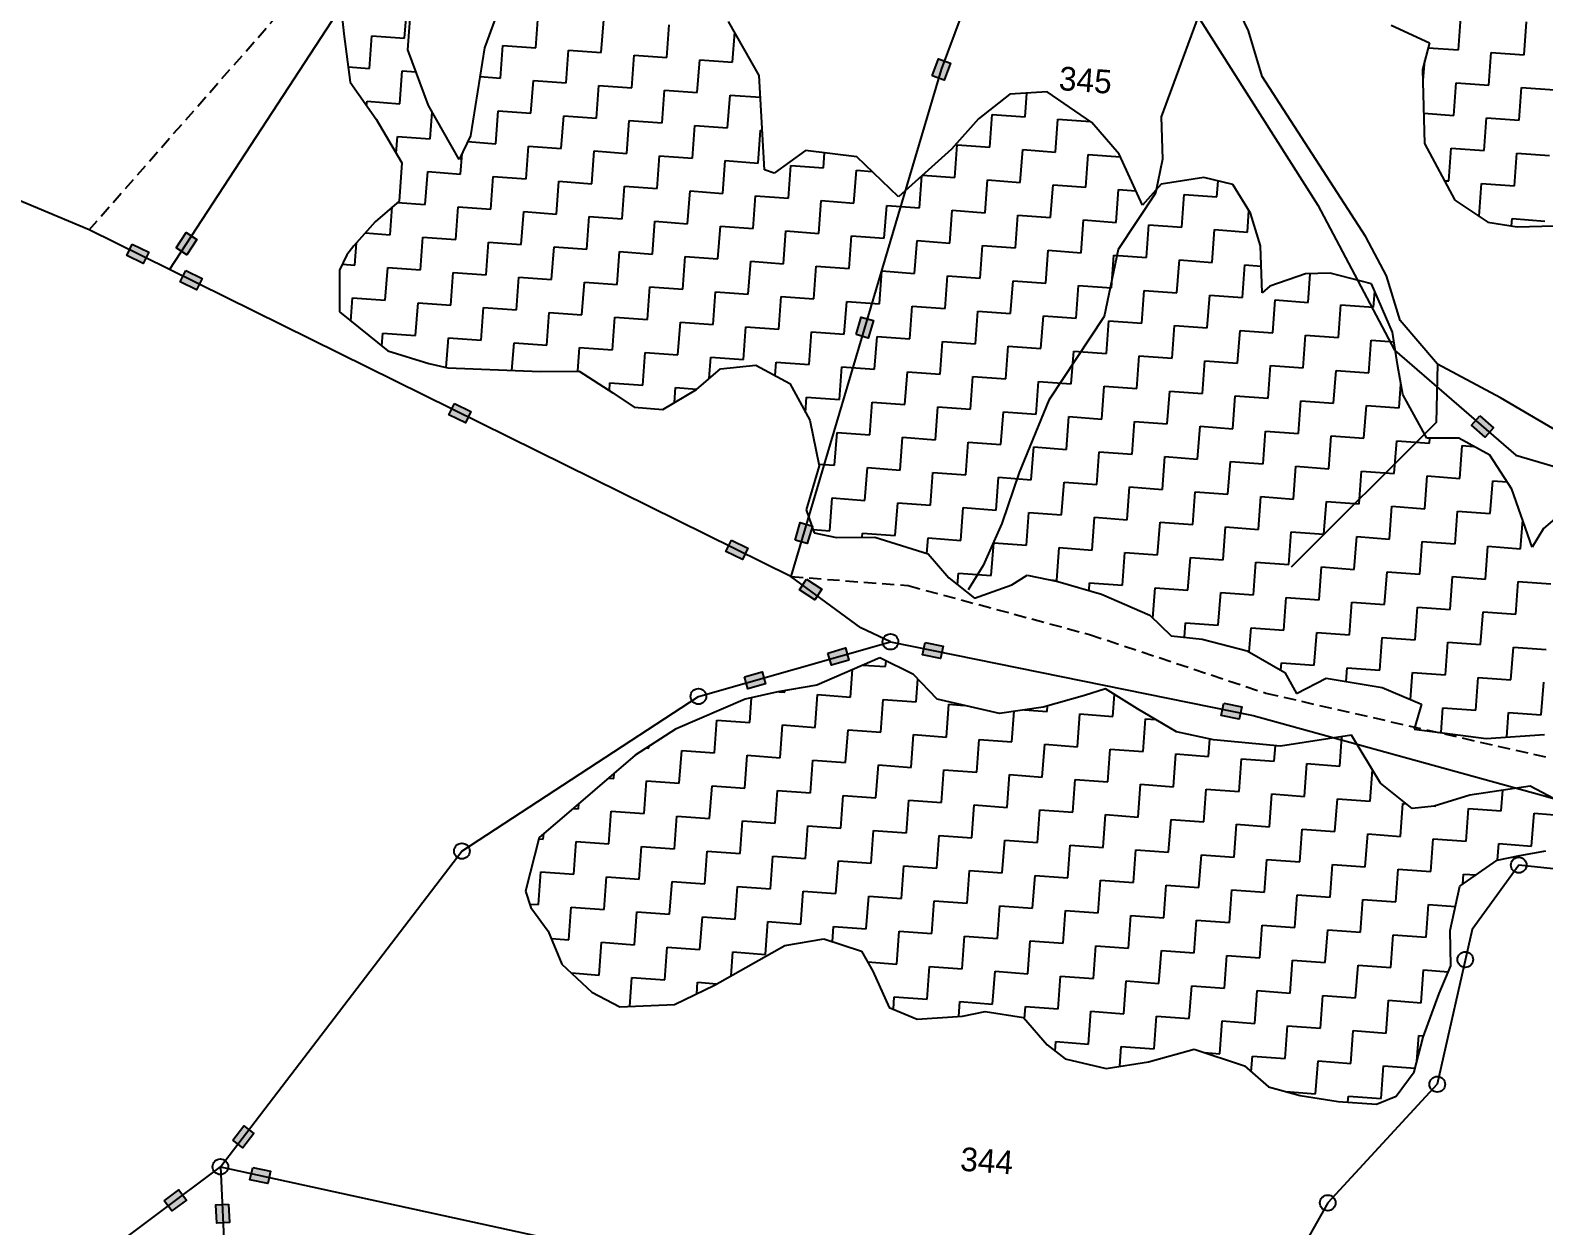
# Model space of a CAD drawing. Header units: metres. Extents: x 318079 to 324759, y 1863980 to 1868406.
# Drawn here: x 323096 to 323717, y 1866102 to 1866592 of the extents above; entities that cross this region are included whole.
import ezdxf

# ---------------------------------------------------------------- set-up
doc = ezdxf.new("R2010")
doc.units = ezdxf.units.M
doc.linetypes.add('DASHED', pattern=[0.75, 0.5, -0.25])
for name, color, linetype in [('LINE_FOOTPATH', 1, 'DASHED'), ('LINE_WATER', 4, 'Continuous'), ('POLY_HATCH', 12, 'Continuous'), ('POLY_PARCEL', 6, 'Continuous'), ('POLY_WATER', 4, 'Continuous'), ('TEXT_PARCEL', 7, 'Continuous'), ('V_BOUND_LINE', 7, 'Continuous')]:
    doc.layers.add(name, color=color, linetype=linetype)
doc.styles.add('TEXT_MAP', font='')
doc.styles.get('TEXT_MAP').set_extended_font_data('Kruti Dev 050')

msp = doc.modelspace()

# ---------------------------------------------------------------- hatches: boundary and pattern name
for points in [[(323473.45, 1866578.04), (323468.59, 1866579.84), (323465.99, 1866572.8), (323470.86, 1866571.01)], [(323164.66, 1866505.81), (323160.31, 1866508.64), (323156.22, 1866502.35), (323160.57, 1866499.52)], [(323142.69, 1866495.86), (323144.99, 1866500.51), (323138.26, 1866503.83), (323135.97, 1866499.18)], [(323164.55, 1866485.06), (323166.85, 1866489.71), (323160.13, 1866493.03), (323157.83, 1866488.38)], [(323441.9, 1866472.5), (323436.93, 1866473.97), (323434.8, 1866466.79), (323439.77, 1866465.31)], [(323274.71, 1866430.62), (323277.01, 1866435.27), (323270.29, 1866438.6), (323267.99, 1866433.95)], [(323692.61, 1866424.71), (323696.01, 1866428.63), (323690.35, 1866433.54), (323686.95, 1866429.62)], [(323416.93, 1866388.29), (323411.96, 1866389.77), (323409.83, 1866382.58), (323414.8, 1866381.11)], [(323388.22, 1866374.53), (323390.52, 1866379.18), (323383.79, 1866382.51), (323381.5, 1866377.86)], [(323417.86, 1866358.1), (323420.71, 1866362.44), (323414.44, 1866366.55), (323411.59, 1866362.21)], [(323431.89, 1866333.33), (323430.47, 1866338.32), (323423.26, 1866336.27), (323424.67, 1866331.28)], [(323469.41, 1866334.04), (323470.45, 1866339.13), (323463.1, 1866340.62), (323462.06, 1866335.54)], [(323397.69, 1866323.61), (323396.27, 1866328.6), (323389.06, 1866326.55), (323390.47, 1866321.56)], [(323591.76, 1866309.14), (323592.79, 1866314.23), (323585.44, 1866315.72), (323584.41, 1866310.64)], [(323188.09, 1866139.38), (323183.97, 1866142.53), (323179.42, 1866136.57), (323183.54, 1866133.42)], [(323193.81, 1866118.78), (323194.91, 1866123.85), (323187.59, 1866125.45), (323186.48, 1866120.38)], [(323160.49, 1866112.06), (323157.38, 1866116.21), (323151.38, 1866111.72), (323154.49, 1866107.57)], [(323172.87, 1866102.62), (323178.05, 1866102.87), (323177.69, 1866110.36), (323172.5, 1866110.11)]]:
    msp.add_hatch(color=256).paths.add_polyline_path(points)

# ---------------------------------------------------------------- linework, layer by layer
for points in [[(323465.99, 1866572.8), (323468.59, 1866579.84), (323473.45, 1866578.04), (323470.86, 1866571.01)], [(323156.22, 1866502.35), (323160.31, 1866508.64), (323164.66, 1866505.81), (323160.57, 1866499.52)], [(323138.26, 1866503.83), (323144.99, 1866500.51), (323142.69, 1866495.86), (323135.97, 1866499.18)], [(323160.13, 1866493.03), (323166.85, 1866489.71), (323164.55, 1866485.06), (323157.83, 1866488.38)], [(323434.8, 1866466.79), (323436.93, 1866473.97), (323441.9, 1866472.5), (323439.77, 1866465.31)], [(323270.29, 1866438.6), (323277.01, 1866435.27), (323274.71, 1866430.62), (323267.99, 1866433.95)], [(323690.35, 1866433.54), (323696.01, 1866428.63), (323692.61, 1866424.71), (323686.95, 1866429.62)], [(323409.83, 1866382.58), (323411.96, 1866389.77), (323416.93, 1866388.29), (323414.8, 1866381.11)], [(323383.79, 1866382.51), (323390.52, 1866379.18), (323388.22, 1866374.53), (323381.5, 1866377.86)], [(323414.44, 1866366.55), (323420.71, 1866362.44), (323417.86, 1866358.1), (323411.59, 1866362.21)], [(323423.26, 1866336.27), (323430.47, 1866338.32), (323431.89, 1866333.33), (323424.67, 1866331.28)], [(323463.1, 1866340.62), (323470.45, 1866339.13), (323469.41, 1866334.04), (323462.06, 1866335.54)], [(323389.06, 1866326.55), (323396.27, 1866328.6), (323397.69, 1866323.61), (323390.47, 1866321.56)], [(323585.44, 1866315.72), (323592.79, 1866314.23), (323591.76, 1866309.14), (323584.41, 1866310.64)], [(323179.42, 1866136.57), (323183.97, 1866142.53), (323188.09, 1866139.38), (323183.54, 1866133.42)], [(323187.59, 1866125.45), (323194.91, 1866123.85), (323193.81, 1866118.78), (323186.48, 1866120.38)], [(323151.38, 1866111.72), (323157.38, 1866116.21), (323160.49, 1866112.06), (323154.49, 1866107.57)], [(323177.69, 1866110.36), (323178.05, 1866102.87), (323172.87, 1866102.62), (323172.5, 1866110.11)]]:
    msp.add_lwpolyline(points, close=True)
for centre in [(323448.9, 1866340.86), (323370.22, 1866318.5), (323273.29, 1866255.08), (323706.32, 1866249.35), (323684.41, 1866210.6), (323672.94, 1866159.48), (323174.35, 1866125.68), (323628.07, 1866110.89)]:
    msp.add_circle(centre, 3.21)
at = {"layer": 'LINE_FOOTPATH', "ltscale": 10}
for p, q in [((323120.56, 1866509.69), (323252.14, 1866659.58)), ((323408.09, 1866367.61), (323456.16, 1866363.91)), ((323456.16, 1866363.91), (323530.51, 1866343.83)), ((323530.51, 1866343.83), (323602.74, 1866319.81)), ((323602.74, 1866319.81), (323717.75, 1866293.55))]:
    msp.add_line(p, q, dxfattribs=at)
at = {"layer": 'LINE_WATER'}
for p, q in [((323574.93, 1866597.18), (323559.86, 1866555.99)), ((323559.86, 1866555.99), (323560.4, 1866538.62)), ((323560.4, 1866538.62), (323557.55, 1866524.69)), ((323557.55, 1866524.69), (323542.15, 1866501.66)), ((323542.15, 1866501.66), (323536.47, 1866474.26)), ((323536.47, 1866474.26), (323513.84, 1866439.91)), ((323673.09, 1866454.62), (323672.5, 1866430.68)), ((323513.84, 1866439.91), (323501.6, 1866410.26)), ((323672.5, 1866430.68), (323613.07, 1866371.45)), ((323501.6, 1866410.26), (323494.58, 1866389.35)), ((323494.58, 1866389.35), (323486.91, 1866372.13)), ((323486.91, 1866372.13), (323480.69, 1866362.1))]:
    msp.add_line(p, q, dxfattribs=at)
at = {"layer": 'POLY_HATCH'}
for p, q in [((323221.87, 1866619.22), (323224.98, 1866590.12)), ((323251.15, 1866583.53), (323252.63, 1866603.66)), ((323291.48, 1866608.88), (323282.58, 1866584.25)), ((323395.12, 1866572.92), (323382.58, 1866595.08)), ((323654.05, 1866593.65), (323669.72, 1866586.42)), ((323224.98, 1866590.12), (323227.46, 1866570.25)), ((323669.72, 1866586.42), (323666.89, 1866575.5)), ((323259.59, 1866560.65), (323251.15, 1866583.53)), ((323282.58, 1866584.25), (323276.89, 1866548.25)), ((323397.33, 1866534.31), (323395.12, 1866572.92)), ((323666.89, 1866575.5), (323667.68, 1866545.09)), ((323227.46, 1866570.25), (323238.17, 1866555.02)), ((323272.12, 1866538.48), (323259.59, 1866560.65)), ((323497.81, 1866565.34), (323484.91, 1866555.17)), ((323513.06, 1866566.24), (323497.81, 1866565.34)), ((323531.37, 1866553.76), (323513.06, 1866566.24)), ((323238.17, 1866555.02), (323248.69, 1866537.18)), ((323484.91, 1866555.17), (323473.88, 1866542.83)), ((323276.89, 1866548.25), (323272.12, 1866538.48)), ((323542.56, 1866540.8), (323531.37, 1866553.76)), ((323414.11, 1866542.18), (323401.29, 1866533.01)), ((323435.18, 1866539.61), (323414.11, 1866542.18)), ((323473.88, 1866542.83), (323452.19, 1866523.18)), ((323667.68, 1866545.09), (323680.14, 1866521.92)), ((323248.69, 1866537.18), (323247.54, 1866521.51)), ((323452.19, 1866523.18), (323435.18, 1866539.61)), ((323552.15, 1866519.86), (323542.56, 1866540.8)), ((323401.29, 1866533.01), (323397.33, 1866534.31)), ((323577.28, 1866531.16), (323559.87, 1866528.39)), ((323589.21, 1866528.25), (323577.28, 1866531.16)), ((323559.87, 1866528.39), (323552.15, 1866519.86)), ((323596.45, 1866516.59), (323589.21, 1866528.25)), ((323247.54, 1866521.51), (323237.71, 1866513.05)), ((323680.14, 1866521.92), (323693.64, 1866512.83)), ((323237.71, 1866513.05), (323229.09, 1866503.19)), ((323600.52, 1866503.14), (323596.45, 1866516.59)), ((323693.64, 1866512.83), (323705.65, 1866510.93)), ((323705.65, 1866510.93), (323725.94, 1866511.46)), ((323226.19, 1866499.46), (323223.09, 1866493.13)), ((323229.09, 1866503.19), (323226.19, 1866499.46)), ((323601.12, 1866483.87), (323600.52, 1866503.14)), ((323223.09, 1866493.13), (323223.15, 1866476.06)), ((323604.37, 1866486.67), (323601.12, 1866483.87)), ((323618.91, 1866491.67), (323604.37, 1866486.67)), ((323629.05, 1866491.93), (323618.91, 1866491.67)), ((323645.94, 1866487.65), (323629.05, 1866491.93)), ((323654.6, 1866467.79), (323645.94, 1866487.65)), ((323223.15, 1866476.06), (323243.01, 1866460.16)), ((323656.66, 1866454.49), (323654.6, 1866467.79)), ((323243.01, 1866460.16), (323259.73, 1866454.99)), ((323259.73, 1866454.99), (323267.48, 1866453.1)), ((323267.48, 1866453.1), (323305.5, 1866451.61)), ((323305.5, 1866451.61), (323321.29, 1866451.76)), ((323321.29, 1866451.76), (323335.1, 1866442.87)), ((323369.39, 1866444.27), (323379.22, 1866452.74)), ((323379.22, 1866452.74), (323393.8, 1866454.29)), ((323393.8, 1866454.29), (323407.7, 1866446.7)), ((323658.79, 1866442.19), (323656.66, 1866454.49)), ((323335.1, 1866442.87), (323343.87, 1866436.97)), ((323355.64, 1866436.1), (323369.39, 1866444.27)), ((323407.7, 1866446.7), (323415.8, 1866431.66)), ((323343.87, 1866436.97), (323355.64, 1866436.1)), ((323668.6, 1866424.27), (323658.79, 1866442.19)), ((323415.8, 1866431.66), (323419.68, 1866413)), ((323681.76, 1866424.31), (323668.6, 1866424.27)), ((323694.4, 1866417.31), (323681.76, 1866424.31)), ((323419.68, 1866413), (323414.41, 1866395.01)), ((323703.51, 1866403.49), (323694.4, 1866417.31)), ((323711.87, 1866379.6), (323703.51, 1866403.49)), ((323414.41, 1866395.01), (323417.66, 1866385.59)), ((323722.98, 1866392.95), (323716.49, 1866387.35)), ((323716.49, 1866387.35), (323711.87, 1866379.6)), ((323417.66, 1866385.59), (323426.72, 1866383.61)), ((323426.72, 1866383.61), (323442.51, 1866383.75)), ((323442.51, 1866383.75), (323464.36, 1866376.89)), ((323464.36, 1866376.89), (323472.84, 1866367.08)), ((323498.6, 1866364.21), (323504.97, 1866368.16)), ((323504.97, 1866368.16), (323517.5, 1866365.58)), ((323472.84, 1866367.08), (323483.26, 1866358.71)), ((323483.26, 1866358.71), (323498.6, 1866364.21)), ((323517.5, 1866365.58), (323535.37, 1866360.4)), ((323535.37, 1866360.4), (323555.19, 1866351.75)), ((323555.19, 1866351.75), (323563.97, 1866343.37)), ((323563.97, 1866343.37), (323576.58, 1866341.88)), ((323576.58, 1866341.88), (323595.03, 1866337.21)), ((323595.03, 1866337.21), (323610.42, 1866328.34)), ((323610.42, 1866328.34), (323615.31, 1866319.69)), ((323615.31, 1866319.69), (323627.38, 1866325.98)), ((323627.38, 1866325.98), (323650.32, 1866322.08)), ((323650.32, 1866322.08), (323666.41, 1866315.36)), ((323666.41, 1866315.36), (323663.44, 1866305.08)), ((323663.44, 1866305.08), (323693.02, 1866301.24)), ((323693.02, 1866301.24), (323716.91, 1866302.8))]:
    msp.add_line(p, q, dxfattribs=at)
at = {"layer": 'POLY_HATCH', "linetype": 'Continuous', "ltscale": 10}
for p, q in [((323249.84, 1866588.29), (323250.83, 1866601.73)), ((323303.56, 1866584.33), (323304.55, 1866597.76)), ((323330.43, 1866582.35), (323331.42, 1866595.78)), ((323357.29, 1866580.37), (323358.28, 1866593.8)), ((323681.64, 1866583.46), (323682.63, 1866596.9)), ((323708.51, 1866581.48), (323709.5, 1866594.91)), ((323235.41, 1866575.85), (323236.4, 1866589.29)), ((323236.4, 1866589.29), (323249.84, 1866588.29)), ((323289.14, 1866571.89), (323290.13, 1866585.32)), ((323290.13, 1866585.32), (323303.56, 1866584.33)), ((323384.16, 1866578.39), (323385.06, 1866590.7)), ((323316, 1866569.91), (323317, 1866583.34)), ((323317, 1866583.34), (323330.43, 1866582.35)), ((323342.87, 1866567.93), (323343.86, 1866581.36)), ((323343.86, 1866581.36), (323357.29, 1866580.37)), ((323369.73, 1866565.95), (323370.72, 1866579.38)), ((323370.72, 1866579.38), (323384.16, 1866578.39)), ((323667.22, 1866571.02), (323667.81, 1866579.07)), ((323669.19, 1866584.38), (323681.64, 1866583.46)), ((323694.08, 1866569.04), (323695.07, 1866582.47)), ((323695.07, 1866582.47), (323708.51, 1866581.48)), ((323226.68, 1866576.5), (323235.41, 1866575.85)), ((323247.85, 1866561.43), (323248.84, 1866574.86)), ((323248.84, 1866574.86), (323254.5, 1866574.45)), ((323280.73, 1866572.51), (323289.14, 1866571.89)), ((323301.58, 1866557.47), (323302.57, 1866570.9)), ((323302.57, 1866570.9), (323316, 1866569.91)), ((323328.45, 1866555.49), (323329.44, 1866568.92)), ((323329.44, 1866568.92), (323342.87, 1866567.93)), ((323355.31, 1866553.51), (323356.3, 1866566.94)), ((323356.3, 1866566.94), (323369.73, 1866565.95)), ((323667, 1866571.04), (323667.22, 1866571.02)), ((323679.66, 1866556.6), (323680.65, 1866570.03)), ((323680.65, 1866570.03), (323694.08, 1866569.04)), ((323706.52, 1866554.62), (323707.51, 1866568.05)), ((323707.51, 1866568.05), (323720.95, 1866567.06)), ((323234.28, 1866560.55), (323234.42, 1866562.42)), ((323234.42, 1866562.42), (323247.85, 1866561.43)), ((323382.17, 1866551.53), (323383.16, 1866564.96)), ((323383.16, 1866564.96), (323395.63, 1866564.04)), ((323504.05, 1866556.04), (323504.77, 1866565.75)), ((323260.3, 1866547.01), (323261.1, 1866557.97)), ((323287.16, 1866545.03), (323288.15, 1866558.46)), ((323288.15, 1866558.46), (323301.58, 1866557.47)), ((323314.02, 1866543.05), (323315.01, 1866556.48)), ((323315.01, 1866556.48), (323328.45, 1866555.49)), ((323340.89, 1866541.07), (323341.88, 1866554.5)), ((323341.88, 1866554.5), (323355.31, 1866553.51)), ((323489.63, 1866543.6), (323490.62, 1866557.03)), ((323490.62, 1866557.03), (323504.05, 1866556.04)), ((323516.49, 1866541.62), (323517.49, 1866555.05)), ((323517.49, 1866555.05), (323530.92, 1866554.06)), ((323530.92, 1866554.06), (323530.92, 1866554.07)), ((323667.36, 1866557.51), (323679.66, 1866556.6)), ((323692.1, 1866542.18), (323693.09, 1866555.61)), ((323693.09, 1866555.61), (323706.52, 1866554.62)), ((323246.36, 1866541.14), (323246.86, 1866548)), ((323246.86, 1866548), (323260.3, 1866547.01)), ((323367.75, 1866539.08), (323368.74, 1866552.52)), ((323368.74, 1866552.52), (323382.17, 1866551.53)), ((323394.62, 1866537.1), (323395.61, 1866550.54)), ((323395.61, 1866550.54), (323396.41, 1866550.48)), ((323275.73, 1866545.87), (323287.16, 1866545.03)), ((323299.6, 1866530.6), (323300.59, 1866544.04)), ((323300.59, 1866544.04), (323314.02, 1866543.05)), ((323326.47, 1866528.62), (323327.46, 1866542.06)), ((323327.46, 1866542.06), (323340.89, 1866541.07)), ((323475.21, 1866531.16), (323476.2, 1866544.59)), ((323476.2, 1866544.59), (323489.63, 1866543.6)), ((323502.07, 1866529.18), (323503.06, 1866542.61)), ((323503.06, 1866542.61), (323516.49, 1866541.62)), ((323677.68, 1866529.74), (323678.67, 1866543.17)), ((323678.67, 1866543.17), (323692.1, 1866542.18)), ((323272.74, 1866532.59), (323273.36, 1866541.02)), ((323353.33, 1866526.64), (323354.32, 1866540.07)), ((323354.32, 1866540.07), (323367.75, 1866539.08)), ((323380.19, 1866524.66), (323381.18, 1866538.09)), ((323381.18, 1866538.09), (323394.62, 1866537.1)), ((323407.06, 1866522.68), (323408.05, 1866536.11)), ((323408.05, 1866536.11), (323421.48, 1866535.12)), ((323421.48, 1866535.12), (323421.93, 1866541.23)), ((323528.94, 1866527.2), (323529.93, 1866540.63)), ((323529.93, 1866540.63), (323543.08, 1866539.66)), ((323704.54, 1866527.75), (323705.53, 1866541.19)), ((323705.53, 1866541.19), (323718.97, 1866540.2)), ((323258.31, 1866520.14), (323259.31, 1866533.58)), ((323259.31, 1866533.58), (323272.74, 1866532.59)), ((323285.18, 1866518.16), (323286.17, 1866531.59)), ((323286.17, 1866531.59), (323299.6, 1866530.6)), ((323312.04, 1866516.18), (323313.03, 1866529.61)), ((323313.03, 1866529.61), (323326.47, 1866528.62)), ((323433.92, 1866520.7), (323434.91, 1866534.13)), ((323434.91, 1866534.13), (323441.34, 1866533.66)), ((323460.79, 1866518.72), (323461.75, 1866531.85)), ((323462.07, 1866532.13), (323475.21, 1866531.16)), ((323487.65, 1866516.74), (323488.64, 1866530.17)), ((323488.64, 1866530.17), (323502.07, 1866529.18)), ((323582.66, 1866523.24), (323583.14, 1866529.73)), ((323675.87, 1866529.87), (323677.68, 1866529.74)), ((323338.91, 1866514.2), (323339.9, 1866527.63)), ((323339.9, 1866527.63), (323353.33, 1866526.64)), ((323365.77, 1866512.22), (323366.76, 1866525.65)), ((323366.76, 1866525.65), (323380.19, 1866524.66)), ((323392.64, 1866510.24), (323393.63, 1866523.67)), ((323393.63, 1866523.67), (323407.06, 1866522.68)), ((323514.51, 1866514.76), (323515.5, 1866528.19)), ((323515.5, 1866528.19), (323528.94, 1866527.2)), ((323541.38, 1866512.78), (323542.37, 1866526.21)), ((323542.37, 1866526.21), (323549.49, 1866525.68)), ((323568.24, 1866510.79), (323569.23, 1866524.23)), ((323569.23, 1866524.23), (323582.66, 1866523.24)), ((323690.12, 1866515.31), (323691.11, 1866528.74)), ((323691.11, 1866528.74), (323704.54, 1866527.75)), ((323243.89, 1866507.7), (323244.73, 1866519.1)), ((323246.92, 1866520.98), (323258.31, 1866520.14)), ((323270.76, 1866505.72), (323271.75, 1866519.15)), ((323271.75, 1866519.15), (323285.18, 1866518.16)), ((323297.62, 1866503.74), (323298.61, 1866517.17)), ((323298.61, 1866517.17), (323312.04, 1866516.18)), ((323419.5, 1866508.26), (323420.49, 1866521.69)), ((323420.49, 1866521.69), (323433.92, 1866520.7)), ((323446.36, 1866506.28), (323447.35, 1866519.71)), ((323447.35, 1866519.71), (323460.79, 1866518.72)), ((323473.23, 1866504.3), (323474.22, 1866517.73)), ((323474.22, 1866517.73), (323487.65, 1866516.74)), ((323595.11, 1866508.81), (323595.76, 1866517.7)), ((323324.48, 1866501.76), (323325.47, 1866515.19)), ((323325.47, 1866515.19), (323338.91, 1866514.2)), ((323351.35, 1866499.78), (323352.34, 1866513.21)), ((323352.34, 1866513.21), (323365.77, 1866512.22)), ((323378.21, 1866497.8), (323379.2, 1866511.23)), ((323379.2, 1866511.23), (323392.64, 1866510.24)), ((323500.09, 1866502.32), (323501.08, 1866515.75)), ((323501.08, 1866515.75), (323514.51, 1866514.76)), ((323526.96, 1866500.33), (323527.95, 1866513.77)), ((323527.95, 1866513.77), (323541.38, 1866512.78)), ((323553.82, 1866498.35), (323554.81, 1866511.79)), ((323554.81, 1866511.79), (323568.24, 1866510.79)), ((323689.94, 1866515.33), (323690.12, 1866515.31)), ((323703.33, 1866511.3), (323703.55, 1866514.32)), ((323703.55, 1866514.32), (323716.98, 1866513.33)), ((323233.69, 1866508.45), (323243.89, 1866507.7)), ((323256.33, 1866493.28), (323257.32, 1866506.71)), ((323257.32, 1866506.71), (323270.76, 1866505.72)), ((323283.2, 1866491.3), (323284.19, 1866504.73)), ((323284.19, 1866504.73), (323297.62, 1866503.74)), ((323405.08, 1866495.82), (323406.07, 1866509.25)), ((323406.07, 1866509.25), (323419.5, 1866508.26)), ((323431.94, 1866493.84), (323432.93, 1866507.27)), ((323432.93, 1866507.27), (323446.36, 1866506.28)), ((323458.8, 1866491.85), (323459.8, 1866505.29)), ((323459.8, 1866505.29), (323473.23, 1866504.3)), ((323580.68, 1866496.37), (323581.67, 1866509.8)), ((323581.67, 1866509.8), (323595.11, 1866508.81)), ((323229.47, 1866495.26), (323230.14, 1866504.39)), ((323310.06, 1866489.32), (323311.05, 1866502.75)), ((323311.05, 1866502.75), (323324.48, 1866501.76)), ((323336.93, 1866487.34), (323337.92, 1866500.77)), ((323337.92, 1866500.77), (323351.35, 1866499.78)), ((323363.79, 1866485.36), (323364.78, 1866498.79)), ((323364.78, 1866498.79), (323378.21, 1866497.8)), ((323485.67, 1866489.87), (323486.66, 1866503.31)), ((323486.66, 1866503.31), (323500.09, 1866502.32)), ((323512.53, 1866487.89), (323513.52, 1866501.32)), ((323513.52, 1866501.32), (323526.96, 1866500.33)), ((323539.4, 1866485.91), (323540.39, 1866499.34)), ((323540.39, 1866499.34), (323553.82, 1866498.35)), ((323224.32, 1866495.64), (323229.47, 1866495.26)), ((323241.91, 1866480.84), (323242.9, 1866494.27)), ((323242.9, 1866494.27), (323256.33, 1866493.28)), ((323268.78, 1866478.86), (323269.77, 1866492.29)), ((323269.77, 1866492.29), (323283.2, 1866491.3)), ((323390.65, 1866483.38), (323391.64, 1866496.81)), ((323391.64, 1866496.81), (323405.08, 1866495.82)), ((323417.52, 1866481.39), (323418.51, 1866494.83)), ((323418.51, 1866494.83), (323431.94, 1866493.84)), ((323444.38, 1866479.41), (323445.37, 1866492.85)), ((323445.37, 1866492.85), (323458.8, 1866491.85)), ((323566.26, 1866483.93), (323567.25, 1866497.36)), ((323567.25, 1866497.36), (323580.68, 1866496.37)), ((323593.13, 1866481.95), (323594.12, 1866495.38)), ((323594.12, 1866495.38), (323600.78, 1866494.89)), ((323295.64, 1866476.88), (323296.63, 1866490.31)), ((323296.63, 1866490.31), (323310.06, 1866489.32)), ((323322.5, 1866474.9), (323323.49, 1866488.33)), ((323323.49, 1866488.33), (323336.93, 1866487.34)), ((323349.37, 1866472.91), (323350.36, 1866486.35)), ((323350.36, 1866486.35), (323363.79, 1866485.36)), ((323471.25, 1866477.43), (323472.24, 1866490.86)), ((323472.24, 1866490.86), (323485.67, 1866489.87)), ((323498.11, 1866475.45), (323499.1, 1866488.88)), ((323499.1, 1866488.88), (323512.53, 1866487.89)), ((323524.97, 1866473.47), (323525.96, 1866486.9)), ((323525.96, 1866486.9), (323539.4, 1866485.91)), ((323619.99, 1866479.97), (323620.86, 1866491.72)), ((323227.78, 1866472.35), (323228.48, 1866481.83)), ((323228.48, 1866481.83), (323241.91, 1866480.84)), ((323254.35, 1866466.42), (323255.34, 1866479.85)), ((323255.34, 1866479.85), (323268.78, 1866478.86)), ((323376.23, 1866470.93), (323377.22, 1866484.37)), ((323377.22, 1866484.37), (323390.65, 1866483.38)), ((323403.1, 1866468.95), (323404.09, 1866482.38)), ((323404.09, 1866482.38), (323417.52, 1866481.39)), ((323429.96, 1866466.97), (323430.95, 1866480.4)), ((323430.95, 1866480.4), (323444.38, 1866479.41)), ((323551.84, 1866471.49), (323552.83, 1866484.92)), ((323552.83, 1866484.92), (323566.26, 1866483.93)), ((323578.7, 1866469.51), (323579.69, 1866482.94)), ((323579.69, 1866482.94), (323593.13, 1866481.95)), ((323605.57, 1866467.53), (323606.56, 1866480.96)), ((323606.56, 1866480.96), (323619.99, 1866479.97)), ((323646.85, 1866477.99), (323647.33, 1866484.47)), ((323281.22, 1866464.43), (323282.21, 1866477.87)), ((323282.21, 1866477.87), (323295.64, 1866476.88)), ((323308.08, 1866462.45), (323309.07, 1866475.89)), ((323309.07, 1866475.89), (323322.5, 1866474.9)), ((323334.95, 1866460.47), (323335.94, 1866473.9)), ((323335.94, 1866473.9), (323349.37, 1866472.91)), ((323456.82, 1866464.99), (323457.81, 1866478.42)), ((323457.81, 1866478.42), (323471.25, 1866477.43)), ((323483.69, 1866463.01), (323484.68, 1866476.44)), ((323484.68, 1866476.44), (323498.11, 1866475.45)), ((323510.55, 1866461.03), (323511.54, 1866474.46)), ((323511.54, 1866474.46), (323524.97, 1866473.47)), ((323632.43, 1866465.55), (323633.42, 1866478.98)), ((323633.42, 1866478.98), (323646.85, 1866477.99)), ((323240.53, 1866462.14), (323240.92, 1866467.41)), ((323240.92, 1866467.41), (323254.35, 1866466.42)), ((323361.81, 1866458.49), (323362.8, 1866471.92)), ((323362.8, 1866471.92), (323376.23, 1866470.93)), ((323388.67, 1866456.51), (323389.66, 1866469.94)), ((323389.66, 1866469.94), (323403.1, 1866468.95)), ((323415.54, 1866454.53), (323416.53, 1866467.96)), ((323416.53, 1866467.96), (323429.96, 1866466.97)), ((323537.42, 1866459.05), (323538.41, 1866472.48)), ((323538.41, 1866472.48), (323551.84, 1866471.49)), ((323564.28, 1866457.07), (323565.27, 1866470.5)), ((323565.27, 1866470.5), (323578.7, 1866469.51)), ((323591.14, 1866455.09), (323592.13, 1866468.52)), ((323592.13, 1866468.52), (323605.57, 1866467.53)), ((323266.89, 1866453.25), (323267.78, 1866465.43)), ((323267.78, 1866465.43), (323281.22, 1866464.43)), ((323293.81, 1866452.07), (323294.65, 1866463.44)), ((323294.65, 1866463.44), (323308.08, 1866462.45)), ((323320.8, 1866451.75), (323321.51, 1866461.46)), ((323321.51, 1866461.46), (323334.95, 1866460.47)), ((323442.4, 1866452.55), (323443.39, 1866465.98)), ((323443.39, 1866465.98), (323456.82, 1866464.99)), ((323469.27, 1866450.57), (323470.26, 1866464)), ((323470.26, 1866464), (323483.69, 1866463.01)), ((323496.13, 1866448.59), (323497.12, 1866462.02)), ((323497.12, 1866462.02), (323510.55, 1866461.03)), ((323618.01, 1866453.1), (323619, 1866466.54)), ((323619, 1866466.54), (323632.43, 1866465.55)), ((323644.87, 1866451.12), (323645.86, 1866464.56)), ((323645.86, 1866464.56), (323655.21, 1866463.87)), ((323347.39, 1866446.05), (323348.38, 1866459.48)), ((323348.38, 1866459.48), (323361.81, 1866458.49)), ((323374.6, 1866448.76), (323375.24, 1866457.5)), ((323375.24, 1866457.5), (323388.67, 1866456.51)), ((323401.7, 1866449.98), (323402.11, 1866455.52)), ((323402.11, 1866455.52), (323415.54, 1866454.53)), ((323522.99, 1866446.61), (323523.98, 1866460.04)), ((323523.98, 1866460.04), (323537.42, 1866459.05)), ((323549.86, 1866444.63), (323550.85, 1866458.06)), ((323550.85, 1866458.06), (323564.28, 1866457.07)), ((323576.72, 1866442.64), (323577.71, 1866456.08)), ((323577.71, 1866456.08), (323591.14, 1866455.09)), ((323427.98, 1866440.11), (323428.97, 1866453.54)), ((323428.97, 1866453.54), (323442.4, 1866452.55)), ((323454.84, 1866438.13), (323455.83, 1866451.56)), ((323455.83, 1866451.56), (323469.27, 1866450.57)), ((323481.71, 1866436.15), (323482.7, 1866449.58)), ((323482.7, 1866449.58), (323496.13, 1866448.59)), ((323603.59, 1866440.66), (323604.58, 1866454.1)), ((323604.58, 1866454.1), (323618.01, 1866453.1)), ((323630.45, 1866438.68), (323631.44, 1866452.11)), ((323631.44, 1866452.11), (323644.87, 1866451.12)), ((323333.71, 1866443.76), (323333.95, 1866447.04)), ((323333.95, 1866447.04), (323347.39, 1866446.05)), ((323360.37, 1866438.91), (323360.82, 1866445.06)), ((323360.82, 1866445.06), (323369.56, 1866444.42)), ((323508.57, 1866434.16), (323509.56, 1866447.6)), ((323509.56, 1866447.6), (323522.99, 1866446.61)), ((323535.44, 1866432.18), (323536.43, 1866445.62)), ((323536.43, 1866445.62), (323549.86, 1866444.63)), ((323562.3, 1866430.2), (323563.29, 1866443.63)), ((323563.29, 1866443.63), (323576.72, 1866442.64)), ((323657.31, 1866436.7), (323658.04, 1866446.51)), ((323414.09, 1866434.85), (323414.55, 1866441.1)), ((323414.55, 1866441.1), (323427.98, 1866440.11)), ((323440.42, 1866425.69), (323441.41, 1866439.12)), ((323441.41, 1866439.12), (323454.84, 1866438.13)), ((323467.28, 1866423.7), (323468.27, 1866437.14)), ((323468.27, 1866437.14), (323481.71, 1866436.15)), ((323589.16, 1866428.22), (323590.15, 1866441.65)), ((323590.15, 1866441.65), (323603.59, 1866440.66)), ((323616.03, 1866426.24), (323617.02, 1866439.67)), ((323617.02, 1866439.67), (323630.45, 1866438.68)), ((323642.89, 1866424.26), (323643.88, 1866437.69)), ((323643.88, 1866437.69), (323657.31, 1866436.7)), ((323494.15, 1866421.72), (323495.14, 1866435.16)), ((323495.14, 1866435.16), (323508.57, 1866434.16)), ((323521.01, 1866419.74), (323522, 1866433.17)), ((323522, 1866433.17), (323535.44, 1866432.18)), ((323547.88, 1866417.76), (323548.87, 1866431.19)), ((323548.87, 1866431.19), (323562.3, 1866430.2)), ((323426, 1866413.24), (323426.99, 1866426.68)), ((323426.99, 1866426.68), (323440.42, 1866425.69)), ((323452.86, 1866411.26), (323453.85, 1866424.69)), ((323453.85, 1866424.69), (323467.28, 1866423.7)), ((323574.74, 1866415.78), (323575.73, 1866429.21)), ((323575.73, 1866429.21), (323589.16, 1866428.22)), ((323601.6, 1866413.8), (323602.6, 1866427.23)), ((323602.6, 1866427.23), (323616.03, 1866426.24)), ((323628.47, 1866411.82), (323629.46, 1866425.25)), ((323629.46, 1866425.25), (323642.89, 1866424.26)), ((323669.76, 1866422.28), (323669.9, 1866424.27)), ((323479.73, 1866409.28), (323480.72, 1866422.71)), ((323480.72, 1866422.71), (323494.15, 1866421.72)), ((323506.59, 1866407.3), (323507.58, 1866420.73)), ((323507.58, 1866420.73), (323521.01, 1866419.74)), ((323533.45, 1866405.32), (323534.44, 1866418.75)), ((323534.44, 1866418.75), (323547.88, 1866417.76)), ((323655.33, 1866409.84), (323656.32, 1866423.27)), ((323656.32, 1866423.27), (323669.76, 1866422.28)), ((323682.2, 1866407.86), (323683.19, 1866421.29)), ((323683.19, 1866421.29), (323687.84, 1866420.95)), ((323419.54, 1866413.72), (323426, 1866413.24)), ((323438.44, 1866398.82), (323439.43, 1866412.25)), ((323439.43, 1866412.25), (323452.86, 1866411.26)), ((323560.32, 1866403.34), (323561.31, 1866416.77)), ((323561.31, 1866416.77), (323574.74, 1866415.78)), ((323587.18, 1866401.36), (323588.17, 1866414.79)), ((323588.17, 1866414.79), (323601.6, 1866413.8)), ((323614.05, 1866399.38), (323615.04, 1866412.81)), ((323615.04, 1866412.81), (323628.47, 1866411.82)), ((323465.3, 1866396.84), (323466.29, 1866410.27)), ((323466.29, 1866410.27), (323479.73, 1866409.28)), ((323492.17, 1866394.86), (323493.16, 1866408.29)), ((323493.16, 1866408.29), (323506.59, 1866407.3)), ((323519.03, 1866392.88), (323520.02, 1866406.31)), ((323520.02, 1866406.31), (323533.45, 1866405.32)), ((323640.91, 1866397.4), (323641.9, 1866410.83)), ((323641.9, 1866410.83), (323655.33, 1866409.84)), ((323667.77, 1866395.41), (323668.76, 1866408.85)), ((323668.76, 1866408.85), (323682.2, 1866407.86)), ((323694.64, 1866393.43), (323695.63, 1866406.87)), ((323695.63, 1866406.87), (323701.57, 1866406.43)), ((323424.02, 1866386.38), (323425.01, 1866399.81)), ((323425.01, 1866399.81), (323438.44, 1866398.82)), ((323545.9, 1866390.9), (323546.89, 1866404.33)), ((323546.89, 1866404.33), (323560.32, 1866403.34)), ((323572.76, 1866388.92), (323573.75, 1866402.35)), ((323573.75, 1866402.35), (323587.18, 1866401.36)), ((323599.62, 1866386.94), (323600.61, 1866400.37)), ((323600.61, 1866400.37), (323614.05, 1866399.38)), ((323450.88, 1866384.4), (323451.87, 1866397.83)), ((323451.87, 1866397.83), (323465.3, 1866396.84)), ((323477.75, 1866382.42), (323478.74, 1866395.85)), ((323478.74, 1866395.85), (323492.17, 1866394.86)), ((323504.61, 1866380.44), (323505.6, 1866393.87)), ((323505.6, 1866393.87), (323519.03, 1866392.88)), ((323626.49, 1866384.95), (323627.48, 1866398.39)), ((323627.48, 1866398.39), (323640.91, 1866397.4)), ((323653.35, 1866382.97), (323654.34, 1866396.41)), ((323654.34, 1866396.41), (323667.77, 1866395.41)), ((323680.22, 1866380.99), (323681.21, 1866394.42)), ((323681.21, 1866394.42), (323694.64, 1866393.43)), ((323417.22, 1866386.88), (323424.02, 1866386.38)), ((323531.47, 1866378.46), (323532.46, 1866391.89)), ((323532.46, 1866391.89), (323545.9, 1866390.9)), ((323558.34, 1866376.47), (323559.33, 1866389.91)), ((323559.33, 1866389.91), (323572.76, 1866388.92)), ((323585.2, 1866374.49), (323586.19, 1866387.93)), ((323586.19, 1866387.93), (323599.62, 1866386.94)), ((323707.08, 1866379.01), (323707.95, 1866390.8)), ((323437.32, 1866383.71), (323437.45, 1866385.39)), ((323437.45, 1866385.39), (323450.88, 1866384.4)), ((323463.84, 1866377.05), (323464.31, 1866383.41)), ((323464.31, 1866383.41), (323477.75, 1866382.42)), ((323490.19, 1866367.99), (323491.18, 1866381.43)), ((323491.18, 1866381.43), (323504.61, 1866380.44)), ((323612.07, 1866372.51), (323613.06, 1866385.94)), ((323613.06, 1866385.94), (323626.49, 1866384.95)), ((323638.93, 1866370.53), (323639.92, 1866383.96)), ((323639.92, 1866383.96), (323653.35, 1866382.97)), ((323665.79, 1866368.55), (323666.78, 1866381.98)), ((323666.78, 1866381.98), (323680.22, 1866380.99)), ((323517.05, 1866366.01), (323518.04, 1866379.45)), ((323518.04, 1866379.45), (323531.47, 1866378.46)), ((323543.91, 1866364.03), (323544.91, 1866377.47)), ((323544.91, 1866377.47), (323558.34, 1866376.47)), ((323570.78, 1866362.05), (323571.77, 1866375.48)), ((323571.77, 1866375.48), (323585.2, 1866374.49)), ((323692.66, 1866366.57), (323693.65, 1866380)), ((323693.65, 1866380), (323707.08, 1866379.01)), ((323476.4, 1866364.22), (323476.75, 1866368.99)), ((323476.75, 1866368.99), (323490.19, 1866367.99)), ((323597.64, 1866360.07), (323598.63, 1866373.5)), ((323598.63, 1866373.5), (323612.07, 1866372.51)), ((323624.51, 1866358.09), (323625.5, 1866371.52)), ((323625.5, 1866371.52), (323638.93, 1866370.53)), ((323651.37, 1866356.11), (323652.36, 1866369.54)), ((323652.36, 1866369.54), (323665.79, 1866368.55)), ((323514.48, 1866366.2), (323517.05, 1866366.01)), ((323530.25, 1866361.88), (323530.48, 1866365.02)), ((323530.48, 1866365.02), (323543.91, 1866364.03)), ((323556.43, 1866350.57), (323557.35, 1866363.04)), ((323557.35, 1866363.04), (323570.78, 1866362.05)), ((323678.24, 1866354.13), (323679.23, 1866367.56)), ((323679.23, 1866367.56), (323692.66, 1866366.57)), ((323705.1, 1866352.15), (323706.09, 1866365.58)), ((323706.09, 1866365.58), (323719.52, 1866364.59)), ((323583.22, 1866347.63), (323584.21, 1866361.06)), ((323584.21, 1866361.06), (323597.64, 1866360.07)), ((323610.08, 1866345.65), (323611.07, 1866359.08)), ((323611.07, 1866359.08), (323624.51, 1866358.09)), ((323636.95, 1866343.67), (323637.94, 1866357.1)), ((323637.94, 1866357.1), (323651.37, 1866356.11)), ((323663.81, 1866341.69), (323664.8, 1866355.12)), ((323664.8, 1866355.12), (323678.24, 1866354.13)), ((323690.68, 1866339.71), (323691.67, 1866353.14)), ((323691.67, 1866353.14), (323705.1, 1866352.15)), ((323569.35, 1866342.73), (323569.79, 1866348.62)), ((323569.79, 1866348.62), (323583.22, 1866347.63)), ((323595.92, 1866336.7), (323596.65, 1866346.64)), ((323596.65, 1866346.64), (323610.08, 1866345.65)), ((323622.53, 1866331.23), (323623.52, 1866344.66)), ((323623.52, 1866344.66), (323636.95, 1866343.67)), ((323649.39, 1866329.25), (323650.38, 1866342.68)), ((323650.38, 1866342.68), (323663.81, 1866341.69)), ((323676.25, 1866327.26), (323677.24, 1866340.7)), ((323677.24, 1866340.7), (323690.68, 1866339.71)), ((323703.12, 1866325.28), (323704.11, 1866338.72)), ((323704.11, 1866338.72), (323717.54, 1866337.72)), ((323437.71, 1866331.35), (323446.92, 1866330.67)), ((323446.92, 1866330.67), (323447.09, 1866333.02)), ((323608.87, 1866329.23), (323609.09, 1866332.22)), ((323609.09, 1866332.22), (323622.53, 1866331.23)), ((323432.5, 1866318.23), (323433.32, 1866329.44)), ((323459.36, 1866316.25), (323460.05, 1866325.57)), ((323635.54, 1866324.59), (323635.96, 1866330.24)), ((323635.96, 1866330.24), (323649.39, 1866329.25)), ((323662.01, 1866317.2), (323662.82, 1866328.25)), ((323662.82, 1866328.25), (323676.25, 1866327.26)), ((323688.7, 1866312.84), (323689.69, 1866326.27)), ((323689.69, 1866326.27), (323703.12, 1866325.28)), ((323403.11, 1866320.4), (323405.63, 1866320.21)), ((323405.63, 1866320.21), (323405.68, 1866320.84)), ((323418.07, 1866305.79), (323419.06, 1866319.22)), ((323419.06, 1866319.22), (323432.5, 1866318.23)), ((323539.95, 1866310.3), (323540.62, 1866319.32)), ((323715.56, 1866310.86), (323716.55, 1866324.29)), ((323391.21, 1866307.77), (323391.96, 1866317.95)), ((323444.94, 1866303.81), (323445.93, 1866317.24)), ((323445.93, 1866317.24), (323459.36, 1866316.25)), ((323471.8, 1866301.83), (323472.79, 1866315.26)), ((323472.79, 1866315.26), (323479.1, 1866314.79)), ((323498.67, 1866299.84), (323499.59, 1866312.38)), ((323503.75, 1866312.97), (323513.09, 1866312.29)), ((323513.09, 1866312.29), (323513.26, 1866314.58)), ((323674.51, 1866303.65), (323675.26, 1866313.83)), ((323675.26, 1866313.83), (323688.7, 1866312.84)), ((323376.79, 1866295.33), (323377.78, 1866308.76)), ((323377.78, 1866308.76), (323391.21, 1866307.77)), ((323403.65, 1866293.35), (323404.64, 1866306.78)), ((323404.64, 1866306.78), (323418.07, 1866305.79)), ((323525.53, 1866297.86), (323526.52, 1866311.3)), ((323526.52, 1866311.3), (323539.95, 1866310.3)), ((323552.39, 1866295.88), (323553.38, 1866309.31)), ((323553.38, 1866309.31), (323557.6, 1866309)), ((323701.39, 1866301.79), (323702.13, 1866311.85)), ((323702.13, 1866311.85), (323715.56, 1866310.86)), ((323430.52, 1866291.36), (323431.51, 1866304.8)), ((323431.51, 1866304.8), (323444.94, 1866303.81)), ((323457.38, 1866289.38), (323458.37, 1866302.82)), ((323458.37, 1866302.82), (323471.8, 1866301.83)), ((323484.24, 1866287.4), (323485.23, 1866300.83)), ((323485.23, 1866300.83), (323498.67, 1866299.84)), ((323579.26, 1866293.9), (323579.78, 1866300.97)), ((323632.99, 1866289.94), (323633.87, 1866301.94)), ((323348.86, 1866297.39), (323349.92, 1866297.31)), ((323349.92, 1866297.31), (323349.98, 1866298.1)), ((323362.36, 1866282.89), (323363.36, 1866296.32)), ((323363.36, 1866296.32), (323376.79, 1866295.33)), ((323389.23, 1866280.9), (323390.22, 1866294.34)), ((323390.22, 1866294.34), (323403.65, 1866293.35)), ((323511.11, 1866285.42), (323512.1, 1866298.85)), ((323512.1, 1866298.85), (323525.53, 1866297.86)), ((323537.97, 1866283.44), (323538.96, 1866296.87)), ((323538.96, 1866296.87), (323552.39, 1866295.88)), ((323564.84, 1866281.46), (323565.83, 1866294.89)), ((323565.83, 1866294.89), (323579.26, 1866293.9)), ((323606.12, 1866291.92), (323606.59, 1866298.27)), ((323416.09, 1866278.92), (323417.08, 1866292.36)), ((323417.08, 1866292.36), (323430.52, 1866291.36)), ((323442.96, 1866276.94), (323443.95, 1866290.37)), ((323443.95, 1866290.37), (323457.38, 1866289.38)), ((323469.82, 1866274.96), (323470.81, 1866288.39)), ((323470.81, 1866288.39), (323484.24, 1866287.4)), ((323591.7, 1866279.48), (323592.69, 1866292.91)), ((323592.69, 1866292.91), (323606.12, 1866291.92)), ((323618.56, 1866277.5), (323619.55, 1866290.93)), ((323619.55, 1866290.93), (323632.99, 1866289.94)), ((323645.43, 1866275.52), (323646.37, 1866288.33)), ((323333.33, 1866285.03), (323335.5, 1866284.87)), ((323335.5, 1866284.87), (323335.66, 1866287.04)), ((323347.94, 1866270.44), (323348.93, 1866283.88)), ((323348.93, 1866283.88), (323362.36, 1866282.89)), ((323374.81, 1866268.46), (323375.8, 1866281.89)), ((323375.8, 1866281.89), (323389.23, 1866280.9)), ((323496.69, 1866272.98), (323497.68, 1866286.41)), ((323497.68, 1866286.41), (323511.11, 1866285.42)), ((323523.55, 1866271), (323524.54, 1866284.43)), ((323524.54, 1866284.43), (323537.97, 1866283.44)), ((323550.41, 1866269.02), (323551.4, 1866282.45)), ((323551.4, 1866282.45), (323564.84, 1866281.46)), ((323401.67, 1866266.48), (323402.66, 1866279.91)), ((323402.66, 1866279.91), (323416.09, 1866278.92)), ((323428.53, 1866264.5), (323429.53, 1866277.93)), ((323429.53, 1866277.93), (323442.96, 1866276.94)), ((323455.4, 1866262.52), (323456.39, 1866275.95)), ((323456.39, 1866275.95), (323469.82, 1866274.96)), ((323577.28, 1866267.04), (323578.27, 1866280.47)), ((323578.27, 1866280.47), (323591.7, 1866279.48)), ((323604.14, 1866265.06), (323605.13, 1866278.49)), ((323605.13, 1866278.49), (323618.56, 1866277.5)), ((323631.01, 1866263.08), (323632, 1866276.51)), ((323632, 1866276.51), (323645.43, 1866275.52)), ((323699.16, 1866271.56), (323699.78, 1866280)), ((323318.88, 1866272.59), (323321.08, 1866272.42)), ((323321.08, 1866272.42), (323321.24, 1866274.62)), ((323333.52, 1866258), (323334.51, 1866271.43)), ((323334.51, 1866271.43), (323347.94, 1866270.44)), ((323360.38, 1866256.02), (323361.37, 1866269.45)), ((323361.37, 1866269.45), (323374.81, 1866268.46)), ((323482.26, 1866260.54), (323483.25, 1866273.97)), ((323483.25, 1866273.97), (323496.69, 1866272.98)), ((323509.13, 1866258.56), (323510.12, 1866271.99)), ((323510.12, 1866271.99), (323523.55, 1866271)), ((323535.99, 1866256.58), (323536.98, 1866270.01)), ((323536.98, 1866270.01), (323550.41, 1866269.02)), ((323657.87, 1866261.09), (323658.86, 1866274.53)), ((323658.86, 1866274.53), (323660.32, 1866274.42)), ((323671.77, 1866273.57), (323672.29, 1866273.54)), ((323672.29, 1866273.54), (323672.31, 1866273.74)), ((323684.73, 1866259.11), (323685.72, 1866272.55)), ((323685.72, 1866272.55), (323699.16, 1866271.56)), ((323711.6, 1866257.13), (323712.59, 1866270.56)), ((323712.59, 1866270.56), (323726.02, 1866269.57)), ((323387.25, 1866254.04), (323388.24, 1866267.47)), ((323388.24, 1866267.47), (323401.67, 1866266.48)), ((323414.11, 1866252.06), (323415.1, 1866265.49)), ((323415.1, 1866265.49), (323428.53, 1866264.5)), ((323440.98, 1866250.08), (323441.97, 1866263.51)), ((323441.97, 1866263.51), (323455.4, 1866262.52)), ((323562.85, 1866254.6), (323563.85, 1866268.03)), ((323563.85, 1866268.03), (323577.28, 1866267.04)), ((323589.72, 1866252.61), (323590.71, 1866266.05)), ((323590.71, 1866266.05), (323604.14, 1866265.06)), ((323616.58, 1866250.63), (323617.57, 1866264.07)), ((323617.57, 1866264.07), (323631.01, 1866263.08)), ((323304.83, 1866260.12), (323306.66, 1866259.98)), ((323306.66, 1866259.98), (323306.82, 1866262.2)), ((323319.1, 1866245.56), (323320.09, 1866258.99)), ((323320.09, 1866258.99), (323333.52, 1866258)), ((323345.96, 1866243.58), (323346.95, 1866257.01)), ((323346.95, 1866257.01), (323360.38, 1866256.02)), ((323467.84, 1866248.1), (323468.83, 1866261.53)), ((323468.83, 1866261.53), (323482.26, 1866260.54)), ((323494.7, 1866246.12), (323495.69, 1866259.55)), ((323495.69, 1866259.55), (323509.13, 1866258.56)), ((323521.57, 1866244.14), (323522.56, 1866257.57)), ((323522.56, 1866257.57), (323535.99, 1866256.58)), ((323643.45, 1866248.65), (323644.44, 1866262.09)), ((323644.44, 1866262.09), (323657.87, 1866261.09)), ((323670.31, 1866246.67), (323671.3, 1866260.1)), ((323671.3, 1866260.1), (323684.73, 1866259.11)), ((323697.67, 1866251.39), (323698.17, 1866258.12)), ((323698.17, 1866258.12), (323711.6, 1866257.13)), ((323372.83, 1866241.6), (323373.82, 1866255.03)), ((323373.82, 1866255.03), (323387.25, 1866254.04)), ((323399.69, 1866239.62), (323400.68, 1866253.05)), ((323400.68, 1866253.05), (323414.11, 1866252.06)), ((323426.55, 1866237.64), (323427.54, 1866251.07)), ((323427.54, 1866251.07), (323440.98, 1866250.08)), ((323548.43, 1866242.15), (323549.42, 1866255.59)), ((323549.42, 1866255.59), (323562.85, 1866254.6)), ((323575.3, 1866240.17), (323576.29, 1866253.61)), ((323576.29, 1866253.61), (323589.72, 1866252.61)), ((323602.16, 1866238.19), (323603.15, 1866251.62)), ((323603.15, 1866251.62), (323616.58, 1866250.63)), ((323304.67, 1866233.12), (323305.67, 1866246.55)), ((323305.67, 1866246.55), (323319.1, 1866245.56)), ((323331.54, 1866231.14), (323332.53, 1866244.57)), ((323332.53, 1866244.57), (323345.96, 1866243.58)), ((323453.42, 1866235.66), (323454.41, 1866249.09)), ((323454.41, 1866249.09), (323467.84, 1866248.1)), ((323480.28, 1866233.67), (323481.27, 1866247.11)), ((323481.27, 1866247.11), (323494.7, 1866246.12)), ((323507.15, 1866231.69), (323508.14, 1866245.13)), ((323508.14, 1866245.13), (323521.57, 1866244.14)), ((323629.02, 1866236.21), (323630.02, 1866249.64)), ((323630.02, 1866249.64), (323643.45, 1866248.65)), ((323655.89, 1866234.23), (323656.88, 1866247.66)), ((323656.88, 1866247.66), (323670.31, 1866246.67)), ((323683.44, 1866241.53), (323683.74, 1866245.68)), ((323683.74, 1866245.68), (323688.83, 1866245.31)), ((323358.4, 1866229.16), (323359.39, 1866242.59)), ((323359.39, 1866242.59), (323372.83, 1866241.6)), ((323385.27, 1866227.18), (323386.26, 1866240.61)), ((323386.26, 1866240.61), (323399.69, 1866239.62)), ((323412.13, 1866225.19), (323413.12, 1866238.63)), ((323413.12, 1866238.63), (323426.55, 1866237.64)), ((323534.01, 1866229.71), (323535, 1866243.14)), ((323535, 1866243.14), (323548.43, 1866242.15)), ((323560.87, 1866227.73), (323561.86, 1866241.16)), ((323561.86, 1866241.16), (323575.3, 1866240.17)), ((323587.74, 1866225.75), (323588.73, 1866239.18)), ((323588.73, 1866239.18), (323602.16, 1866238.19)), ((323301.08, 1866233.38), (323304.67, 1866233.12)), ((323317.12, 1866218.7), (323318.11, 1866232.13)), ((323318.11, 1866232.13), (323331.54, 1866231.14)), ((323439, 1866223.21), (323439.99, 1866236.65)), ((323439.99, 1866236.65), (323453.42, 1866235.66)), ((323465.86, 1866221.23), (323466.85, 1866234.67)), ((323466.85, 1866234.67), (323480.28, 1866233.67)), ((323492.72, 1866219.25), (323493.71, 1866232.68)), ((323493.71, 1866232.68), (323507.15, 1866231.69)), ((323614.6, 1866223.77), (323615.59, 1866237.2)), ((323615.59, 1866237.2), (323629.02, 1866236.21)), ((323641.47, 1866221.79), (323642.46, 1866235.22)), ((323642.46, 1866235.22), (323655.89, 1866234.23)), ((323668.33, 1866219.81), (323669.32, 1866233.24)), ((323669.32, 1866233.24), (323680.39, 1866232.42)), ((323343.98, 1866216.72), (323344.97, 1866230.15)), ((323344.97, 1866230.15), (323358.4, 1866229.16)), ((323370.84, 1866214.73), (323371.84, 1866228.17)), ((323371.84, 1866228.17), (323385.27, 1866227.18)), ((323397.71, 1866212.75), (323398.7, 1866226.19)), ((323398.7, 1866226.19), (323412.13, 1866225.19)), ((323519.59, 1866217.27), (323520.58, 1866230.7)), ((323520.58, 1866230.7), (323534.01, 1866229.71)), ((323546.45, 1866215.29), (323547.44, 1866228.72)), ((323547.44, 1866228.72), (323560.87, 1866227.73)), ((323573.32, 1866213.31), (323574.31, 1866226.74)), ((323574.31, 1866226.74), (323587.74, 1866225.75)), ((323309.95, 1866219.22), (323317.12, 1866218.7)), ((323425.11, 1866218.02), (323425.56, 1866224.2)), ((323425.56, 1866224.2), (323439, 1866223.21)), ((323451.44, 1866208.79), (323452.43, 1866222.22)), ((323452.43, 1866222.22), (323465.86, 1866221.23)), ((323478.3, 1866206.81), (323479.29, 1866220.24)), ((323479.29, 1866220.24), (323492.72, 1866219.25)), ((323600.18, 1866211.33), (323601.17, 1866224.76)), ((323601.17, 1866224.76), (323614.6, 1866223.77)), ((323627.04, 1866209.35), (323628.03, 1866222.78)), ((323628.03, 1866222.78), (323641.47, 1866221.79)), ((323653.91, 1866207.37), (323654.9, 1866220.8)), ((323654.9, 1866220.8), (323668.33, 1866219.81)), ((323329.56, 1866204.27), (323330.55, 1866217.71)), ((323330.55, 1866217.71), (323343.98, 1866216.72)), ((323356.42, 1866202.29), (323357.41, 1866215.72)), ((323357.41, 1866215.72), (323370.84, 1866214.73)), ((323383.56, 1866204), (323384.28, 1866213.74)), ((323384.28, 1866213.74), (323397.71, 1866212.75)), ((323505.16, 1866204.83), (323506.16, 1866218.26)), ((323506.16, 1866218.26), (323519.59, 1866217.27)), ((323532.03, 1866202.85), (323533.02, 1866216.28)), ((323533.02, 1866216.28), (323546.45, 1866215.29)), ((323558.89, 1866200.87), (323559.88, 1866214.3)), ((323559.88, 1866214.3), (323573.32, 1866213.31)), ((323439.48, 1866209.67), (323451.44, 1866208.79)), ((323463.88, 1866194.37), (323464.87, 1866207.8)), ((323464.87, 1866207.8), (323478.3, 1866206.81)), ((323585.76, 1866198.89), (323586.75, 1866212.32)), ((323586.75, 1866212.32), (323600.18, 1866211.33)), ((323612.62, 1866196.91), (323613.61, 1866210.34)), ((323613.61, 1866210.34), (323627.04, 1866209.35)), ((323639.49, 1866194.92), (323640.48, 1866208.36)), ((323640.48, 1866208.36), (323653.91, 1866207.37)), ((323318.17, 1866205.11), (323329.56, 1866204.27)), ((323342.11, 1866191.4), (323342.99, 1866203.28)), ((323342.99, 1866203.28), (323356.42, 1866202.29)), ((323369.51, 1866196.63), (323369.85, 1866201.3)), ((323369.85, 1866201.3), (323377.74, 1866200.72)), ((323490.74, 1866192.39), (323491.73, 1866205.82)), ((323491.73, 1866205.82), (323505.16, 1866204.83)), ((323517.61, 1866190.41), (323518.6, 1866203.84)), ((323518.6, 1866203.84), (323532.03, 1866202.85)), ((323544.47, 1866188.43), (323545.46, 1866201.86)), ((323545.46, 1866201.86), (323558.89, 1866200.87)), ((323666.35, 1866192.94), (323667.34, 1866206.38)), ((323667.34, 1866206.38), (323677.44, 1866205.63)), ((323450.07, 1866190.26), (323450.45, 1866195.36)), ((323450.45, 1866195.36), (323463.88, 1866194.37)), ((323571.33, 1866186.45), (323572.33, 1866199.88)), ((323572.33, 1866199.88), (323585.76, 1866198.89)), ((323598.2, 1866184.46), (323599.19, 1866197.9)), ((323599.19, 1866197.9), (323612.62, 1866196.91)), ((323625.06, 1866182.48), (323626.05, 1866195.92)), ((323626.05, 1866195.92), (323639.49, 1866194.92)), ((323476.86, 1866187.32), (323477.31, 1866193.38)), ((323477.31, 1866193.38), (323490.74, 1866192.39)), ((323503.8, 1866186.36), (323504.17, 1866191.4)), ((323504.17, 1866191.4), (323517.61, 1866190.41)), ((323530.05, 1866175.98), (323531.04, 1866189.42)), ((323531.04, 1866189.42), (323544.47, 1866188.43)), ((323651.93, 1866180.5), (323652.92, 1866193.93)), ((323652.92, 1866193.93), (323666.35, 1866192.94)), ((323556.91, 1866174), (323557.9, 1866187.44)), ((323557.9, 1866187.44), (323571.33, 1866186.45)), ((323583.78, 1866172.02), (323584.77, 1866185.45)), ((323584.77, 1866185.45), (323598.2, 1866184.46)), ((323610.64, 1866170.04), (323611.63, 1866183.47)), ((323611.63, 1866183.47), (323625.06, 1866182.48)), ((323516.33, 1866173.12), (323516.62, 1866176.98)), ((323516.62, 1866176.98), (323530.05, 1866175.98)), ((323637.5, 1866168.06), (323638.49, 1866181.49)), ((323638.49, 1866181.49), (323651.93, 1866180.5)), ((323664.59, 1866169.03), (323665.36, 1866179.51)), ((323665.36, 1866179.51), (323667.33, 1866179.37)), ((323542.88, 1866166.88), (323543.48, 1866174.99)), ((323543.48, 1866174.99), (323556.91, 1866174)), ((323577.58, 1866172.48), (323583.78, 1866172.02)), ((323596.74, 1866164.65), (323597.21, 1866171.03)), ((323597.21, 1866171.03), (323610.64, 1866170.04)), ((323623.08, 1866155.62), (323624.07, 1866169.05)), ((323624.07, 1866169.05), (323637.5, 1866168.06)), ((323649.95, 1866153.64), (323650.94, 1866167.07)), ((323650.94, 1866167.07), (323663.83, 1866166.12)), ((323610.93, 1866156.52), (323623.08, 1866155.62)), ((323636.33, 1866152.16), (323636.51, 1866154.63)), ((323636.51, 1866154.63), (323649.95, 1866153.64))]:
    msp.add_line(p, q, dxfattribs=at)
at = {"layer": 'POLY_HATCH', "ltscale": 10}
for p, q in [((323444.52, 1866334.31), (323418.7, 1866323.09)), ((323458.28, 1866327.4), (323444.52, 1866334.31)), ((323468.04, 1866317.28), (323458.28, 1866327.4)), ((323402.72, 1866320.33), (323389.35, 1866317.38)), ((323418.7, 1866323.09), (323402.72, 1866320.33)), ((323528.44, 1866318.91), (323511.49, 1866314.08)), ((323536.93, 1866321.6), (323528.44, 1866318.91)), ((323550.15, 1866313.44), (323536.93, 1866321.6)), ((323389.35, 1866317.38), (323360.83, 1866305.04)), ((323493.61, 1866311.53), (323468.04, 1866317.28)), ((323511.49, 1866314.08), (323493.61, 1866311.53)), ((323566.04, 1866303.98), (323550.15, 1866313.44)), ((323360.83, 1866305.04), (323344.27, 1866294.45)), ((323581.28, 1866300.64), (323566.04, 1866303.98)), ((323608.74, 1866298.06), (323581.28, 1866300.64)), ((323637.82, 1866302.55), (323608.74, 1866298.06)), ((323649.64, 1866282.89), (323637.82, 1866302.55)), ((323344.27, 1866294.45), (323319, 1866272.69)), ((323662.7, 1866272.53), (323649.64, 1866282.89)), ((323710.93, 1866281.69), (323686.33, 1866277.97)), ((323723.18, 1866275.26), (323710.93, 1866281.69)), ((323686.33, 1866277.97), (323671.62, 1866273.53)), ((323319, 1866272.69), (323304.95, 1866260.6)), ((323671.62, 1866273.53), (323662.7, 1866272.53)), ((323304.95, 1866260.6), (323299.39, 1866238.69)), ((323682.19, 1866240.65), (323697.45, 1866251.34)), ((323697.45, 1866251.34), (323706.79, 1866253.28)), ((323706.79, 1866253.28), (323717.45, 1866255.12)), ((323299.39, 1866238.69), (323301.53, 1866231.97)), ((323678.23, 1866222.57), (323682.19, 1866240.65)), ((323301.53, 1866231.97), (323308.7, 1866222.25)), ((323308.7, 1866222.25), (323314.28, 1866208.72)), ((323405.58, 1866216.42), (323421.56, 1866219.18)), ((323421.56, 1866219.18), (323436.97, 1866214.11)), ((323678.48, 1866208.11), (323678.23, 1866222.57)), ((323376.77, 1866200.17), (323405.58, 1866216.42)), ((323436.97, 1866214.11), (323441.62, 1866205.89)), ((323314.28, 1866208.72), (323326.59, 1866197.31)), ((323673.69, 1866196.65), (323678.48, 1866208.11)), ((323441.62, 1866205.89), (323448.41, 1866190.95)), ((323326.59, 1866197.31), (323337.97, 1866191.22)), ((323360.4, 1866192.19), (323376.77, 1866200.17)), ((323667.11, 1866178.76), (323673.69, 1866196.65)), ((323337.97, 1866191.22), (323360.4, 1866192.19)), ((323448.41, 1866190.95), (323459.89, 1866186.17)), ((323478.39, 1866187.43), (323487.74, 1866189.36)), ((323487.74, 1866189.36), (323503.34, 1866186.9)), ((323459.89, 1866186.17), (323478.39, 1866187.43)), ((323503.34, 1866186.9), (323513.03, 1866175.69)), ((323663.44, 1866164.6), (323667.11, 1866178.76)), ((323513.03, 1866175.69), (323520.49, 1866169.89)), ((323520.49, 1866169.89), (323537.3, 1866166.02)), ((323554.59, 1866168.68), (323573.39, 1866173.86)), ((323573.39, 1866173.86), (323593.93, 1866167.1)), ((323537.3, 1866166.02), (323554.59, 1866168.68)), ((323593.93, 1866167.1), (323603.81, 1866158.49)), ((323656.13, 1866154.63), (323663.44, 1866164.6)), ((323603.81, 1866158.49), (323616.7, 1866154.92)), ((323616.7, 1866154.92), (323632.3, 1866152.45)), ((323632.3, 1866152.45), (323647.99, 1866151.3)), ((323647.99, 1866151.3), (323656.13, 1866154.63))]:
    msp.add_line(p, q, dxfattribs=at)
at = {"layer": 'POLY_PARCEL'}
for p, q in [((323303.25, 1866723.26), (323153.49, 1866493.42)), ((323491.03, 1866633.2), (323469.72, 1866575.42)), ((323469.72, 1866575.42), (323408.09, 1866367.61)), ((323436.72, 1866346.56), (323408.09, 1866367.61)), ((323448.9, 1866340.86), (323436.72, 1866346.56)), ((323448.9, 1866340.86), (323597.5, 1866310.62)), ((323597.5, 1866310.62), (323714.8, 1866278.26)), ((323714.8, 1866278.26), (323748.65, 1866268.76)), ((323174.35, 1866125.68), (323185.15, 1865901.74)), ((323174.35, 1866125.68), (323451.85, 1866065.18))]:
    msp.add_line(p, q, dxfattribs=at)
at = {"layer": 'POLY_WATER'}
for p, q in [((323544.6, 1866645.07), (323583.85, 1866583.11)), ((323595.53, 1866591.29), (323592.49, 1866597.8)), ((323601.2, 1866572.53), (323595.53, 1866591.29)), ((323583.85, 1866583.11), (323624.01, 1866519.82)), ((323643.7, 1866506.8), (323601.2, 1866572.53)), ((323624.01, 1866519.82), (323655.39, 1866460.45)), ((323652.09, 1866490.85), (323643.7, 1866506.8)), ((323657.79, 1866472.58), (323652.09, 1866490.85)), ((323673.09, 1866454.62), (323657.79, 1866472.58)), ((323655.39, 1866460.45), (323705.09, 1866417.32)), ((323698.77, 1866440.91), (323673.09, 1866454.62)), ((323722.55, 1866426.92), (323698.77, 1866440.91)), ((323705.09, 1866417.32), (323793.33, 1866391.45))]:
    msp.add_line(p, q, dxfattribs=at)
at = {"layer": 'V_BOUND_LINE'}
for p, q in [((323120.56, 1866509.69), (322995.41, 1866562.27)), ((323153.49, 1866493.42), (323120.56, 1866509.69)), ((323408.09, 1866367.61), (323153.49, 1866493.42)), ((323370.22, 1866318.5), (323448.9, 1866340.86)), ((323273.29, 1866255.08), (323370.22, 1866318.5)), ((323174.35, 1866125.68), (323273.29, 1866255.08)), ((323706.32, 1866249.35), (323687.17, 1866222.91)), ((323740.83, 1866245.66), (323706.32, 1866249.35)), ((323687.17, 1866222.91), (323672.94, 1866159.48)), ((323672.94, 1866159.48), (323628.07, 1866110.89)), ((323100.87, 1866070.66), (323174.35, 1866125.68)), ((323628.07, 1866110.89), (323603.89, 1866068.04))]:
    msp.add_line(p, q, dxfattribs=at)

# ---------------------------------------------------------------- texts
at = {"layer": 'TEXT_PARCEL', "ltscale": 10, "style": 'TEXT_MAP'}
for s, p in [('345', (323517.65, 1866567.05)), ('344', (323477.23, 1866124.1))]:
    msp.add_text(s, height=9.697, rotation=355.78265, dxfattribs=at).set_placement(p)

doc.saveas('drawing.dxf')
